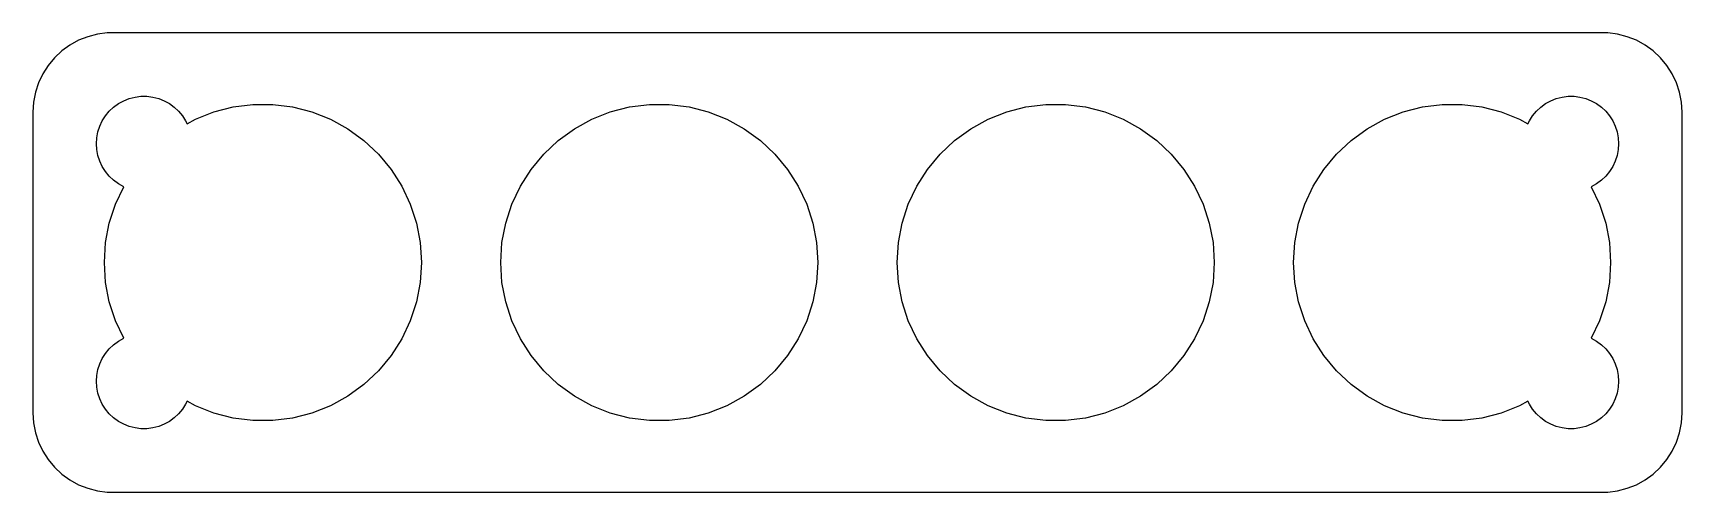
# Model space of a CAD drawing. Header units: metres. Extents: x -52 to 52, y 25 to 53.
import ezdxf

# ---------------------------------------------------------------- set-up
doc = ezdxf.new("R2010")
doc.units = ezdxf.units.M

msp = doc.modelspace()

# ---------------------------------------------------------------- linework, layer by layer
for p, q in [((-48.5451, 53.2553), (-49.1289, 53.0241)), ((-47.9369, 53.4114), (-48.5451, 53.2553)), ((-47.3139, 53.4901), (-47.9369, 53.4114)), ((47.3139, 53.4901), (-47.3139, 53.4901)), ((47.9369, 53.4114), (47.3139, 53.4901)), ((48.5451, 53.2553), (47.9369, 53.4114)), ((49.1289, 53.0241), (48.5451, 53.2553)), ((-50.1871, 52.3526), (-50.6448, 51.9227)), ((-49.6791, 52.7216), (-50.1871, 52.3526)), ((-49.1289, 53.0241), (-49.6791, 52.7216)), ((49.6791, 52.7216), (49.1289, 53.0241)), ((50.1871, 52.3526), (49.6791, 52.7216)), ((50.6448, 51.9227), (50.1871, 52.3526)), ((-51.0451, 51.4389), (-51.3815, 50.9088)), ((-50.6448, 51.9227), (-51.0451, 51.4389)), ((51.0451, 51.4389), (50.6448, 51.9227)), ((51.3815, 50.9088), (51.0451, 51.4389)), ((-51.6489, 50.3406), (-51.8429, 49.7434)), ((-51.3815, 50.9088), (-51.6489, 50.3406)), ((51.6489, 50.3406), (51.3815, 50.9088)), ((51.8429, 49.7434), (51.6489, 50.3406)), ((-51.9606, 49.1267), (-52, 48.5)), ((-51.8429, 49.7434), (-51.9606, 49.1267)), ((-46.9123, 48.8115), (-46.6075, 49.033)), ((-46.6075, 49.033), (-46.2773, 49.2145)), ((-46.2773, 49.2145), (-45.927, 49.3532)), ((-45.927, 49.3532), (-45.5621, 49.4469)), ((-45.5621, 49.4469), (-45.1884, 49.4941)), ((-45.1884, 49.4941), (-44.8116, 49.4941)), ((-44.8116, 49.4941), (-44.4379, 49.4469)), ((-44.4379, 49.4469), (-44.0729, 49.3532)), ((-44.0729, 49.3532), (-43.7227, 49.2145)), ((-43.7227, 49.2145), (-43.3925, 49.033)), ((-43.3925, 49.033), (-43.0877, 48.8115)), ((-39.3738, 48.8229), (-38.1279, 48.9803)), ((-38.1279, 48.9803), (-36.8721, 48.9803)), ((-36.8721, 48.9803), (-35.6262, 48.8229)), ((-14.3738, 48.8229), (-13.1279, 48.9803)), ((-13.1279, 48.9803), (-11.8721, 48.9803)), ((-11.8721, 48.9803), (-10.6262, 48.8229)), ((10.6262, 48.8229), (11.8721, 48.9803)), ((11.8721, 48.9803), (13.1279, 48.9803)), ((13.1279, 48.9803), (14.3738, 48.8229)), ((35.6262, 48.8229), (36.8721, 48.9803)), ((36.8721, 48.9803), (38.1279, 48.9803)), ((38.1279, 48.9803), (39.3738, 48.8229)), ((43.0877, 48.8115), (43.3925, 49.033)), ((43.3925, 49.033), (43.7227, 49.2145)), ((43.7227, 49.2145), (44.0729, 49.3532)), ((44.0729, 49.3532), (44.4379, 49.4469)), ((44.4379, 49.4469), (44.8116, 49.4941)), ((44.8116, 49.4941), (45.1884, 49.4941)), ((45.1884, 49.4941), (45.5621, 49.4469)), ((45.5621, 49.4469), (45.927, 49.3532)), ((45.927, 49.3532), (46.2773, 49.2145)), ((46.2773, 49.2145), (46.6075, 49.033)), ((46.6075, 49.033), (46.9123, 48.8115)), ((51.9606, 49.1267), (51.8429, 49.7434)), ((52, 48.5), (51.9606, 49.1267)), ((-52, 48.5), (-52, 29.5)), ((-47.7893, 47.6044), (-47.6289, 47.9453)), ((-47.6289, 47.9453), (-47.427, 48.2634)), ((-47.427, 48.2634), (-47.1869, 48.5536)), ((-47.1869, 48.5536), (-46.9123, 48.8115)), ((-43.0877, 48.8115), (-42.8131, 48.5536)), ((-42.8131, 48.5536), (-42.5729, 48.2634)), ((-42.5729, 48.2634), (-42.3711, 47.9453)), ((-42.3711, 47.9453), (-42.2835, 47.7592)), ((-42.2835, 47.7592), (-41.7578, 48.0483)), ((-41.7578, 48.0483), (-40.5902, 48.5106)), ((-40.5902, 48.5106), (-39.3738, 48.8229)), ((-35.6262, 48.8229), (-34.4098, 48.5106)), ((-34.4098, 48.5106), (-33.2422, 48.0483)), ((-33.2422, 48.0483), (-32.1417, 47.4433)), ((-17.8583, 47.4433), (-16.7578, 48.0483)), ((-16.7578, 48.0483), (-15.5902, 48.5106)), ((-15.5902, 48.5106), (-14.3738, 48.8229)), ((-10.6262, 48.8229), (-9.40982, 48.5106)), ((-9.40982, 48.5106), (-8.2422, 48.0483)), ((-8.2422, 48.0483), (-7.14172, 47.4433)), ((7.14172, 47.4433), (8.2422, 48.0483)), ((8.2422, 48.0483), (9.40982, 48.5106)), ((9.40982, 48.5106), (10.6262, 48.8229)), ((14.3738, 48.8229), (15.5902, 48.5106)), ((15.5902, 48.5106), (16.7578, 48.0483)), ((16.7578, 48.0483), (17.8583, 47.4433)), ((32.1417, 47.4433), (33.2422, 48.0483)), ((33.2422, 48.0483), (34.4098, 48.5106)), ((34.4098, 48.5106), (35.6262, 48.8229)), ((39.3738, 48.8229), (40.5902, 48.5106)), ((40.5902, 48.5106), (41.7578, 48.0483)), ((41.7578, 48.0483), (42.2835, 47.7592)), ((42.2835, 47.7592), (42.3711, 47.9453)), ((42.3711, 47.9453), (42.5729, 48.2634)), ((42.5729, 48.2634), (42.8131, 48.5536)), ((42.8131, 48.5536), (43.0877, 48.8115)), ((46.9123, 48.8115), (47.1869, 48.5536)), ((47.1869, 48.5536), (47.427, 48.2634)), ((47.427, 48.2634), (47.6289, 47.9453)), ((47.6289, 47.9453), (47.7893, 47.6044)), ((52, 29.5), (52, 48.5)), ((-48, 46.5), (-47.9763, 46.876)), ((-47.9763, 46.876), (-47.9057, 47.2461)), ((-47.9057, 47.2461), (-47.7893, 47.6044)), ((-32.1417, 47.4433), (-31.1257, 46.7051)), ((-18.8742, 46.7051), (-17.8583, 47.4433)), ((-7.14172, 47.4433), (-6.12575, 46.7051)), ((6.12575, 46.7051), (7.14172, 47.4433)), ((17.8583, 47.4433), (18.8742, 46.7051)), ((31.1257, 46.7051), (32.1417, 47.4433)), ((47.7893, 47.6044), (47.9057, 47.2461)), ((47.9057, 47.2461), (47.9763, 46.876)), ((47.9763, 46.876), (48, 46.5)), ((-47.9763, 46.124), (-48, 46.5)), ((-47.9057, 45.7539), (-47.9763, 46.124)), ((-31.1257, 46.7051), (-30.2103, 45.8455)), ((-30.2103, 45.8455), (-29.4098, 44.8778)), ((-20.5902, 44.8778), (-19.7897, 45.8455)), ((-19.7897, 45.8455), (-18.8742, 46.7051)), ((-6.12575, 46.7051), (-5.21031, 45.8455)), ((-5.21031, 45.8455), (-4.40982, 44.8778)), ((4.40982, 44.8778), (5.21031, 45.8455)), ((5.21031, 45.8455), (6.12575, 46.7051)), ((18.8742, 46.7051), (19.7897, 45.8455)), ((19.7897, 45.8455), (20.5902, 44.8778)), ((29.4098, 44.8778), (30.2103, 45.8455)), ((30.2103, 45.8455), (31.1257, 46.7051)), ((47.9763, 46.124), (47.9057, 45.7539)), ((48, 46.5), (47.9763, 46.124)), ((-47.7893, 45.3956), (-47.9057, 45.7539)), ((-47.6289, 45.0547), (-47.7893, 45.3956)), ((-47.427, 44.7366), (-47.6289, 45.0547)), ((-47.1869, 44.4464), (-47.427, 44.7366)), ((-29.4098, 44.8778), (-28.7369, 43.8175)), ((-21.2631, 43.8175), (-20.5902, 44.8778)), ((-4.40982, 44.8778), (-3.73692, 43.8175)), ((3.73692, 43.8175), (4.40982, 44.8778)), ((20.5902, 44.8778), (21.2631, 43.8175)), ((28.7369, 43.8175), (29.4098, 44.8778)), ((47.427, 44.7366), (47.1869, 44.4464)), ((47.6289, 45.0547), (47.427, 44.7366)), ((47.7893, 45.3956), (47.6289, 45.0547)), ((47.9057, 45.7539), (47.7893, 45.3956)), ((-46.9123, 44.1884), (-47.1869, 44.4464)), ((-46.6075, 43.967), (-46.9123, 44.1884)), ((-46.7978, 42.6812), (-46.278, 43.7859)), ((-46.278, 43.7859), (-46.6075, 43.967)), ((-28.7369, 43.8175), (-28.2022, 42.6812)), ((-21.7978, 42.6812), (-21.2631, 43.8175)), ((-3.73692, 43.8175), (-3.20222, 42.6812)), ((3.20222, 42.6812), (3.73692, 43.8175)), ((21.2631, 43.8175), (21.7978, 42.6812)), ((28.2022, 42.6812), (28.7369, 43.8175)), ((46.6075, 43.967), (46.278, 43.7859)), ((46.278, 43.7859), (46.7978, 42.6812)), ((46.9123, 44.1884), (46.6075, 43.967)), ((47.1869, 44.4464), (46.9123, 44.1884)), ((-47.1858, 41.4869), (-46.7978, 42.6812)), ((-28.2022, 42.6812), (-27.8142, 41.4869)), ((-22.1858, 41.4869), (-21.7978, 42.6812)), ((-3.20222, 42.6812), (-2.81416, 41.4869)), ((2.81416, 41.4869), (3.20222, 42.6812)), ((21.7978, 42.6812), (22.1858, 41.4869)), ((27.8142, 41.4869), (28.2022, 42.6812)), ((46.7978, 42.6812), (47.1858, 41.4869)), ((-47.4211, 40.2533), (-47.1858, 41.4869)), ((-27.8142, 41.4869), (-27.5788, 40.2533)), ((-22.4211, 40.2533), (-22.1858, 41.4869)), ((-2.81416, 41.4869), (-2.57884, 40.2533)), ((2.57884, 40.2533), (2.81416, 41.4869)), ((22.1858, 41.4869), (22.4211, 40.2533)), ((27.5788, 40.2533), (27.8142, 41.4869)), ((47.1858, 41.4869), (47.4211, 40.2533)), ((-47.5, 39), (-47.4211, 40.2533)), ((-27.5788, 40.2533), (-27.5, 39)), ((-22.5, 39), (-22.4211, 40.2533)), ((-2.57884, 40.2533), (-2.5, 39)), ((2.5, 39), (2.57884, 40.2533)), ((22.4211, 40.2533), (22.5, 39)), ((27.5, 39), (27.5788, 40.2533)), ((47.4211, 40.2533), (47.5, 39)), ((-47.4211, 37.7467), (-47.5, 39)), ((-27.5, 39), (-27.5788, 37.7467)), ((-22.4211, 37.7467), (-22.5, 39)), ((-2.5, 39), (-2.57884, 37.7467)), ((2.57884, 37.7467), (2.5, 39)), ((22.5, 39), (22.4211, 37.7467)), ((27.5788, 37.7467), (27.5, 39)), ((47.5, 39), (47.4211, 37.7467)), ((-47.1858, 36.5131), (-47.4211, 37.7467)), ((-27.5788, 37.7467), (-27.8142, 36.5131)), ((-22.1858, 36.5131), (-22.4211, 37.7467)), ((-2.57884, 37.7467), (-2.81416, 36.5131)), ((2.81416, 36.5131), (2.57884, 37.7467)), ((22.4211, 37.7467), (22.1858, 36.5131)), ((27.8142, 36.5131), (27.5788, 37.7467)), ((47.4211, 37.7467), (47.1858, 36.5131)), ((-46.7978, 35.3188), (-47.1858, 36.5131)), ((-27.8142, 36.5131), (-28.2022, 35.3188)), ((-21.7978, 35.3188), (-22.1858, 36.5131)), ((-2.81416, 36.5131), (-3.20222, 35.3188)), ((3.20222, 35.3188), (2.81416, 36.5131)), ((22.1858, 36.5131), (21.7978, 35.3188)), ((28.2022, 35.3188), (27.8142, 36.5131)), ((47.1858, 36.5131), (46.7978, 35.3188)), ((-46.278, 34.2141), (-46.7978, 35.3188)), ((-28.2022, 35.3188), (-28.7369, 34.1825)), ((-21.2631, 34.1825), (-21.7978, 35.3188)), ((-3.20222, 35.3188), (-3.73692, 34.1825)), ((3.73692, 34.1825), (3.20222, 35.3188)), ((21.7978, 35.3188), (21.2631, 34.1825)), ((28.7369, 34.1825), (28.2022, 35.3188)), ((46.7978, 35.3188), (46.278, 34.2141)), ((-47.427, 33.2634), (-47.1869, 33.5536)), ((-47.1869, 33.5536), (-46.9123, 33.8116)), ((-46.9123, 33.8116), (-46.6075, 34.033)), ((-46.6075, 34.033), (-46.278, 34.2141)), ((-28.7369, 34.1825), (-29.4098, 33.1222)), ((-20.5902, 33.1222), (-21.2631, 34.1825)), ((-3.73692, 34.1825), (-4.40982, 33.1222)), ((4.40982, 33.1222), (3.73692, 34.1825)), ((21.2631, 34.1825), (20.5902, 33.1222)), ((29.4098, 33.1222), (28.7369, 34.1825)), ((46.278, 34.2141), (46.6075, 34.033)), ((46.6075, 34.033), (46.9123, 33.8116)), ((46.9123, 33.8116), (47.1869, 33.5536)), ((47.1869, 33.5536), (47.427, 33.2634)), ((-47.9763, 31.876), (-47.9057, 32.2461)), ((-47.9057, 32.2461), (-47.7893, 32.6044)), ((-47.7893, 32.6044), (-47.6289, 32.9453)), ((-47.6289, 32.9453), (-47.427, 33.2634)), ((-29.4098, 33.1222), (-30.2103, 32.1545)), ((-19.7897, 32.1545), (-20.5902, 33.1222)), ((-4.40982, 33.1222), (-5.21031, 32.1545)), ((5.21031, 32.1545), (4.40982, 33.1222)), ((20.5902, 33.1222), (19.7897, 32.1545)), ((30.2103, 32.1545), (29.4098, 33.1222)), ((47.427, 33.2634), (47.6289, 32.9453)), ((47.6289, 32.9453), (47.7893, 32.6044)), ((47.7893, 32.6044), (47.9057, 32.2461)), ((47.9057, 32.2461), (47.9763, 31.876)), ((-48, 31.5), (-47.9763, 31.876)), ((-47.9763, 31.124), (-48, 31.5)), ((-31.1257, 31.2949), (-32.1417, 30.5567)), ((-30.2103, 32.1545), (-31.1257, 31.2949)), ((-18.8742, 31.2949), (-19.7897, 32.1545)), ((-17.8583, 30.5567), (-18.8742, 31.2949)), ((-6.12575, 31.2949), (-7.14172, 30.5567)), ((-5.21031, 32.1545), (-6.12575, 31.2949)), ((6.12575, 31.2949), (5.21031, 32.1545)), ((7.14172, 30.5567), (6.12575, 31.2949)), ((18.8742, 31.2949), (17.8583, 30.5567)), ((19.7897, 32.1545), (18.8742, 31.2949)), ((31.1257, 31.2949), (30.2103, 32.1545)), ((32.1417, 30.5567), (31.1257, 31.2949)), ((47.9763, 31.876), (48, 31.5)), ((48, 31.5), (47.9763, 31.124)), ((-47.9057, 30.7539), (-47.9763, 31.124)), ((-47.7893, 30.3956), (-47.9057, 30.7539)), ((-47.6289, 30.0547), (-47.7893, 30.3956)), ((-42.2835, 30.2408), (-42.3711, 30.0547)), ((-41.7578, 29.9517), (-42.2835, 30.2408)), ((-32.1417, 30.5567), (-33.2422, 29.9517)), ((-16.7578, 29.9517), (-17.8583, 30.5567)), ((-7.14172, 30.5567), (-8.2422, 29.9517)), ((8.2422, 29.9517), (7.14172, 30.5567)), ((17.8583, 30.5567), (16.7578, 29.9517)), ((33.2422, 29.9517), (32.1417, 30.5567)), ((42.2835, 30.2408), (41.7578, 29.9517)), ((42.3711, 30.0547), (42.2835, 30.2408)), ((47.7893, 30.3956), (47.6289, 30.0547)), ((47.9057, 30.7539), (47.7893, 30.3956)), ((47.9763, 31.124), (47.9057, 30.7539)), ((-52, 29.5), (-51.9606, 28.8733)), ((-47.427, 29.7366), (-47.6289, 30.0547)), ((-47.1869, 29.4464), (-47.427, 29.7366)), ((-46.9123, 29.1885), (-47.1869, 29.4464)), ((-46.6075, 28.967), (-46.9123, 29.1885)), ((-43.0877, 29.1885), (-43.3925, 28.967)), ((-42.8131, 29.4464), (-43.0877, 29.1885)), ((-42.5729, 29.7366), (-42.8131, 29.4464)), ((-42.3711, 30.0547), (-42.5729, 29.7366)), ((-40.5902, 29.4894), (-41.7578, 29.9517)), ((-39.3738, 29.1771), (-40.5902, 29.4894)), ((-38.1279, 29.0197), (-39.3738, 29.1771)), ((-35.6262, 29.1771), (-36.8721, 29.0197)), ((-34.4098, 29.4894), (-35.6262, 29.1771)), ((-33.2422, 29.9517), (-34.4098, 29.4894)), ((-15.5902, 29.4894), (-16.7578, 29.9517)), ((-14.3738, 29.1771), (-15.5902, 29.4894)), ((-13.1279, 29.0197), (-14.3738, 29.1771)), ((-10.6262, 29.1771), (-11.8721, 29.0197)), ((-9.40982, 29.4894), (-10.6262, 29.1771)), ((-8.2422, 29.9517), (-9.40982, 29.4894)), ((9.40982, 29.4894), (8.2422, 29.9517)), ((10.6262, 29.1771), (9.40982, 29.4894)), ((11.8721, 29.0197), (10.6262, 29.1771)), ((14.3738, 29.1771), (13.1279, 29.0197)), ((15.5902, 29.4894), (14.3738, 29.1771)), ((16.7578, 29.9517), (15.5902, 29.4894)), ((34.4098, 29.4894), (33.2422, 29.9517)), ((35.6262, 29.1771), (34.4098, 29.4894)), ((36.8721, 29.0197), (35.6262, 29.1771)), ((39.3738, 29.1771), (38.1279, 29.0197)), ((40.5902, 29.4894), (39.3738, 29.1771)), ((41.7578, 29.9517), (40.5902, 29.4894)), ((42.5729, 29.7366), (42.3711, 30.0547)), ((42.8131, 29.4464), (42.5729, 29.7366)), ((43.0877, 29.1885), (42.8131, 29.4464)), ((43.3925, 28.967), (43.0877, 29.1885)), ((46.9123, 29.1885), (46.6075, 28.967)), ((47.1869, 29.4464), (46.9123, 29.1885)), ((47.427, 29.7366), (47.1869, 29.4464)), ((47.6289, 30.0547), (47.427, 29.7366)), ((51.9606, 28.8733), (52, 29.5)), ((-51.9606, 28.8733), (-51.8429, 28.2566)), ((-51.8429, 28.2566), (-51.6489, 27.6594)), ((-46.2773, 28.7855), (-46.6075, 28.967)), ((-45.927, 28.6468), (-46.2773, 28.7855)), ((-45.5621, 28.5531), (-45.927, 28.6468)), ((-45.1884, 28.5059), (-45.5621, 28.5531)), ((-44.8116, 28.5059), (-45.1884, 28.5059)), ((-44.4379, 28.5531), (-44.8116, 28.5059)), ((-44.0729, 28.6468), (-44.4379, 28.5531)), ((-43.7227, 28.7855), (-44.0729, 28.6468)), ((-43.3925, 28.967), (-43.7227, 28.7855)), ((-36.8721, 29.0197), (-38.1279, 29.0197)), ((-11.8721, 29.0197), (-13.1279, 29.0197)), ((13.1279, 29.0197), (11.8721, 29.0197)), ((38.1279, 29.0197), (36.8721, 29.0197)), ((43.7227, 28.7855), (43.3925, 28.967)), ((44.0729, 28.6468), (43.7227, 28.7855)), ((44.4379, 28.5531), (44.0729, 28.6468)), ((44.8116, 28.5059), (44.4379, 28.5531)), ((45.1884, 28.5059), (44.8116, 28.5059)), ((45.5621, 28.5531), (45.1884, 28.5059)), ((45.927, 28.6468), (45.5621, 28.5531)), ((46.2773, 28.7855), (45.927, 28.6468)), ((46.6075, 28.967), (46.2773, 28.7855)), ((51.6489, 27.6594), (51.8429, 28.2566)), ((51.8429, 28.2566), (51.9606, 28.8733)), ((-51.6489, 27.6594), (-51.3815, 27.0912)), ((-51.3815, 27.0912), (-51.0451, 26.5611)), ((51.0451, 26.5611), (51.3815, 27.0912)), ((51.3815, 27.0912), (51.6489, 27.6594)), ((-51.0451, 26.5611), (-50.6448, 26.0773)), ((-50.6448, 26.0773), (-50.1871, 25.6474)), ((50.1871, 25.6474), (50.6448, 26.0773)), ((50.6448, 26.0773), (51.0451, 26.5611)), ((-50.1871, 25.6474), (-49.6791, 25.2784)), ((-49.6791, 25.2784), (-49.1289, 24.9759)), ((-49.1289, 24.9759), (-48.5451, 24.7447)), ((48.5451, 24.7447), (49.1289, 24.9759)), ((49.1289, 24.9759), (49.6791, 25.2784)), ((49.6791, 25.2784), (50.1871, 25.6474)), ((-48.5451, 24.7447), (-47.9369, 24.5886)), ((-47.9369, 24.5886), (-47.3139, 24.5099)), ((-47.3139, 24.5099), (47.3139, 24.5099)), ((47.3139, 24.5099), (47.9369, 24.5886)), ((47.9369, 24.5886), (48.5451, 24.7447))]:
    msp.add_line(p, q)

doc.saveas('drawing.dxf')
